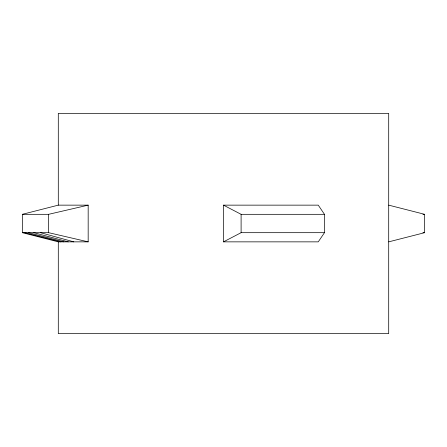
<?xml version="1.0" encoding="UTF-8"?>
<svg xmlns="http://www.w3.org/2000/svg" width="447" height="447" viewBox="0 0 447 447"><rect width="100%" height="100%" fill="white"/><g stroke="black" fill="none" stroke-linecap="round" stroke-linejoin="round"><path stroke-width="0.67" d="M324.461 232.68L318.258 241.855L223.5 241.855L223.5 205.145L318.258 205.145L324.461 214.32L324.461 232.68L241.101 232.68L223.5 241.855M22.35 214.32L58.294 205.145L88.171 205.145L88.171 241.855L58.294 241.855L22.35 232.68L22.35 214.32L48.634 214.32L88.171 205.145M388.706 241.855L424.65 232.68L424.65 214.32L388.706 205.145M223.5 205.145L241.101 214.32L324.461 214.32M422.923 214.32L424.65 214.32M22.35 232.68L48.634 232.68L88.171 241.855M422.923 232.68L424.65 232.68M24.646 232.68L60.803 241.855M28.463 232.68L63.921 241.855M33.76 232.68L68.257 241.855M40.498 232.68L73.772 241.855M241.101 214.32L241.101 232.68M58.294 205.145L58.294 113.365L388.706 113.365L388.706 333.635L58.294 333.635L58.294 241.855M48.634 214.32L48.634 232.68"/></g></svg>
